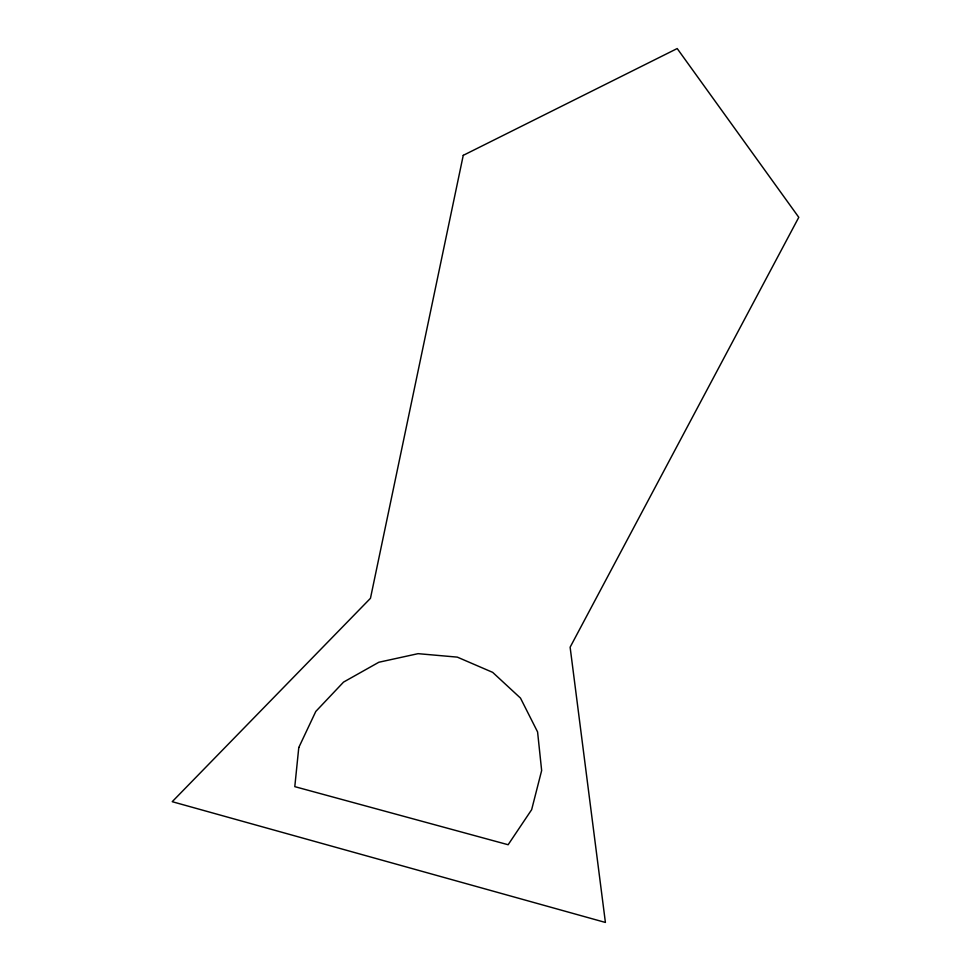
<?xml version="1.0" encoding="UTF-8"?>
<svg xmlns="http://www.w3.org/2000/svg" width="971" height="971" viewBox="0 0 971 971"><rect width="100%" height="100%" fill="white"/><g stroke="black" fill="none" stroke-linecap="round" stroke-linejoin="round"><path stroke-width="1.46" d="M298.777 747.524L294.796 786.644L508.136 844.734L531.647 809.68L541.648 770.537L537.582 731.928L520.48 698.076L492.661 672.357L457.305 657.124L418.076 653.665L378.848 662.246L343.54 682.103L315.793 711.452L298.777 747.524M463.252 155.348L370.461 598.306L172.219 801.694L605.406 922.45L570.123 647.208L798.781 217.322L677.2 48.55L463.252 155.348"/></g></svg>
